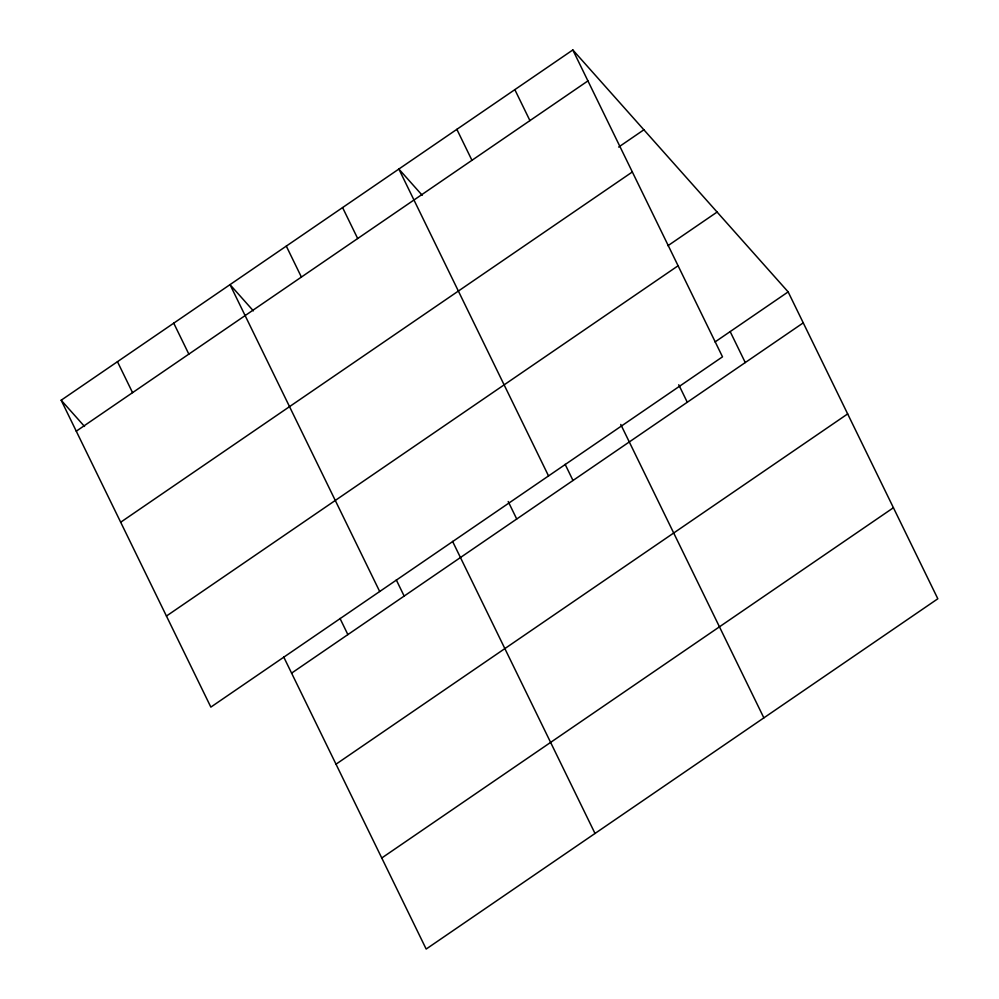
<?xml version="1.0" encoding="UTF-8"?>
<svg xmlns="http://www.w3.org/2000/svg" width="999" height="999" viewBox="0 0 999 999"><rect width="100%" height="100%" fill="white"/><g stroke="black" fill="none" stroke-linecap="round" stroke-linejoin="round"><path stroke-width="1.5" d="M572.827 49.95L722.502 356.83L210.851 707.105L61.176 400.224L572.827 49.95L788.149 291.895L937.824 598.776L426.173 949.05L283.716 656.98M76.274 431.181L587.924 80.907M618.668 147.053L643.88 129.795M120.679 522.227L632.33 171.965M667.931 245.717L717.095 212.063M166.433 616.046L678.084 265.771M715.034 341.958L788.149 291.895M291.596 673.126L803.246 322.864M336.014 764.185L847.664 413.911M381.768 857.991L893.418 507.729M422.215 195.28L398.863 169.043L548.538 475.924M253.371 310.864L230.02 284.628L379.695 591.508M61.176 400.224L84.528 426.448M730.169 331.593L745.266 362.562M678.746 384.752L687.275 402.247M514.835 89.648L529.932 120.604M620.754 424.45L763.86 717.869M456.855 129.346L471.953 160.302M565.134 464.323L573.001 480.482M508.191 501.51L516.72 519.005M342.582 207.567L357.679 238.524M452.572 541.383L595.017 833.466M286.301 246.104L301.398 277.06M396.291 579.919L404.158 596.066M340.01 618.443L347.877 634.602M173.739 323.164L188.836 354.121M117.457 361.688L132.555 392.644"/></g></svg>
